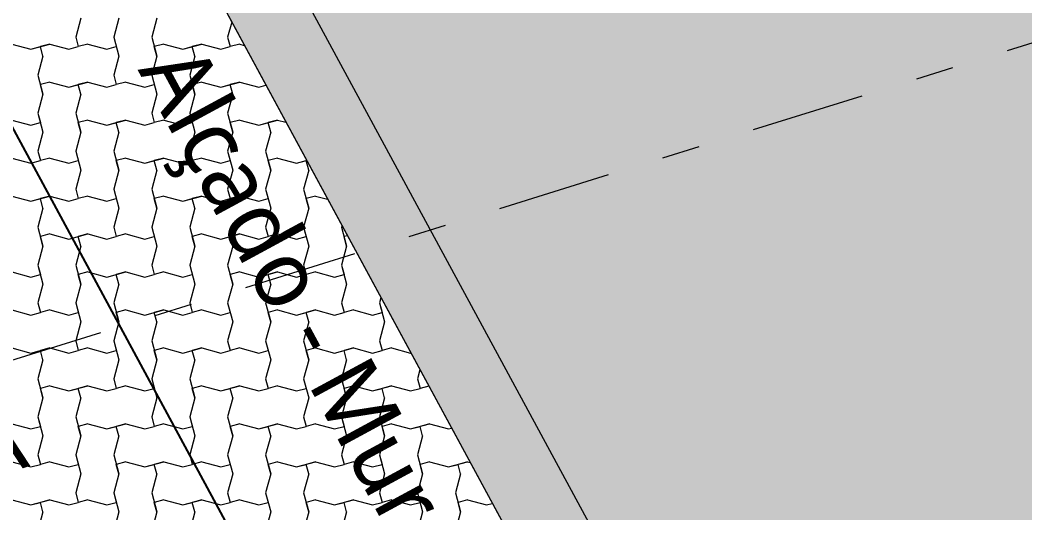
# Model space of a CAD drawing. Header units: metres. Extents: x -111189 to -108577, y -72951 to -72647.
# Drawn here: x -109759.603 to -109756.957, y -72924.074 to -72922.777 of the extents above; entities that cross this region are included whole.
import ezdxf

# ---------------------------------------------------------------- set-up
doc = ezdxf.new("R2010")
doc.units = ezdxf.units.M
doc.header["$MEASUREMENT"] = 0
doc.set_wipeout_variables(frame=1)
doc.linetypes.add('OTK - Traço Ponto CORTES_ALÇ', pattern=[0.6, 0.3, -0.15, 0, -0.15])
doc.linetypes.add('Wipeout_Contour', pattern=[1, 0, -1])
for name, color, linetype in [('00 - Muros - Pormenores', 7, 'Continuous'), ('02 - PASSEIOS', 7, 'Continuous'), ('07 - MUROS', 7, 'Continuous'), ('14 - CORTES.Marcadores', 7, 'Continuous'), ('Planta Piso -1_1_01 - TERRENO PROPOSTO', 7, 'Continuous')]:
    doc.layers.add(name, color=color, linetype=linetype)
doc.styles.add('ESTILO_GERADO_2', font='malgunsl.ttf')
doc.styles.add('ESTILO_GERADO_3', font='AGENCYR.TTF')
doc.styles.add('ESTILO_GERADO_4', font='malgunsl.ttf', dxfattribs={"width": 0.8})
doc.dimstyles.new('ESTILO_GERADO__2', dxfattribs={"dimtxt": 0.15, "dimasz": 0.057, "dimexe": 0.18, "dimexo": 0.05, "dimgap": 0, "dimtad": 1, "dimzin": 0, "dimdsep": 46, "dimtxsty": 'ESTILO_GERADO_3', "dimblk": 'ARROWHEAD_2', "dimblk1": 'ARROWHEAD_2', "dimblk2": 'ARROWHEAD_2', "dimcen": 0.09, "dimclrd": 7, "dimclre": 7, "dimclrt": 7, "dimadec": 0, "dimazin": 0, "dimtfac": 1, "dimtdec": 4, "dimtmove": 0, "dimatfit": 3, "dimfxl": 1, "dimtolj": 1, "dimtzin": 0, "dimarcsym": 0})

# ---------------------------------------------------------------- blocks, each defined once
blk = doc.blocks.new('*X25', base_point=(-110957.0649, -73026.2797))
at = {"layer": '02 - PASSEIOS', "color": 253, "linetype": 'Continuous', "lineweight": 9}
for p, q in [((-111177.0515, -72922.198), (-111177.0649, -72922.248)), ((-111176.9515, -72922.198), (-111176.9649, -72922.248)), ((-111176.9515, -72922.198), (-111176.9649, -72922.248)), ((-111176.8515, -72922.198), (-111176.8649, -72922.248)), ((-111176.6542, -72922.2083), (-111176.6649, -72922.248)), ((-111177.0649, -72922.248), (-111177.0582, -72922.273)), ((-111176.9649, -72922.248), (-111176.9582, -72922.273)), ((-111176.9649, -72922.248), (-111176.9515, -72922.298)), ((-111176.8649, -72922.248), (-111176.8515, -72922.298)), ((-111176.6649, -72922.248), (-111176.6582, -72922.273)), ((-111177.2332, -72922.2663), (-111177.1832, -72922.2797)), ((-111177.2332, -72922.2663), (-111177.1832, -72922.2797)), ((-111177.1832, -72922.2797), (-111177.1332, -72922.2663)), ((-111177.1832, -72922.2797), (-111177.1582, -72922.273)), ((-111177.1332, -72922.2663), (-111177.1582, -72922.273)), ((-111177.1515, -72922.298), (-111177.1582, -72922.273)), ((-111177.1332, -72922.2663), (-111177.0832, -72922.2797)), ((-111177.1332, -72922.2663), (-111177.0832, -72922.2797)), ((-111177.0832, -72922.2797), (-111177.0582, -72922.273)), ((-111177.0832, -72922.2797), (-111177.0582, -72922.273)), ((-111177.0332, -72922.2663), (-111177.0582, -72922.273)), ((-111177.0332, -72922.2663), (-111176.9832, -72922.2797)), ((-111176.9832, -72922.2797), (-111176.9582, -72922.273)), ((-111176.8332, -72922.2663), (-111176.8582, -72922.273)), ((-111176.8332, -72922.2663), (-111176.8582, -72922.273)), ((-111176.8515, -72922.298), (-111176.8582, -72922.273)), ((-111176.8332, -72922.2663), (-111176.7832, -72922.2797)), ((-111176.8332, -72922.2663), (-111176.7832, -72922.2797)), ((-111176.7832, -72922.2797), (-111176.7332, -72922.2663)), ((-111176.7832, -72922.2797), (-111176.7582, -72922.273)), ((-111176.7332, -72922.2663), (-111176.7582, -72922.273)), ((-111176.7515, -72922.298), (-111176.7582, -72922.273)), ((-111176.7332, -72922.2663), (-111176.6832, -72922.2797)), ((-111176.7332, -72922.2663), (-111176.6832, -72922.2797)), ((-111176.6832, -72922.2797), (-111176.6582, -72922.273)), ((-111176.6832, -72922.2797), (-111176.6582, -72922.273)), ((-111176.6332, -72922.2663), (-111176.6582, -72922.273)), ((-111176.6332, -72922.2663), (-111176.6211, -72922.2696)), ((-111177.1515, -72922.298), (-111177.1649, -72922.348)), ((-111176.9515, -72922.298), (-111176.9649, -72922.348)), ((-111176.8515, -72922.298), (-111176.8649, -72922.348)), ((-111176.8515, -72922.298), (-111176.8649, -72922.348)), ((-111176.7515, -72922.298), (-111176.7649, -72922.348)), ((-111177.1649, -72922.348), (-111177.1515, -72922.398)), ((-111177.1332, -72922.3663), (-111177.1582, -72922.373)), ((-111177.1332, -72922.3663), (-111177.1582, -72922.373)), ((-111177.1332, -72922.3663), (-111177.0832, -72922.3797)), ((-111177.1332, -72922.3663), (-111177.0832, -72922.3797)), ((-111177.0832, -72922.3797), (-111177.0332, -72922.3663)), ((-111177.0332, -72922.3663), (-111177.0582, -72922.373)), ((-111177.0332, -72922.3663), (-111176.9832, -72922.3797)), ((-111177.0332, -72922.3663), (-111176.9832, -72922.3797)), ((-111176.9649, -72922.348), (-111176.9582, -72922.373)), ((-111176.9332, -72922.3663), (-111176.9582, -72922.373)), ((-111176.9332, -72922.3663), (-111176.8832, -72922.3797)), ((-111176.8649, -72922.348), (-111176.8582, -72922.373)), ((-111176.8649, -72922.348), (-111176.8515, -72922.398)), ((-111176.7649, -72922.348), (-111176.7515, -72922.398)), ((-111176.7332, -72922.3663), (-111176.7582, -72922.373)), ((-111176.7332, -72922.3663), (-111176.7582, -72922.373)), ((-111176.7332, -72922.3663), (-111176.6832, -72922.3797)), ((-111176.7332, -72922.3663), (-111176.6832, -72922.3797)), ((-111176.6832, -72922.3797), (-111176.6332, -72922.3663)), ((-111176.6332, -72922.3663), (-111176.6582, -72922.373)), ((-111176.6332, -72922.3663), (-111176.5832, -72922.3797)), ((-111176.6332, -72922.3663), (-111176.5832, -72922.3797)), ((-111177.1515, -72922.398), (-111177.1649, -72922.448)), ((-111177.1515, -72922.398), (-111177.1649, -72922.448)), ((-111177.1515, -72922.398), (-111177.1582, -72922.373)), ((-111177.0832, -72922.3797), (-111177.0582, -72922.373)), ((-111177.0515, -72922.398), (-111177.0649, -72922.448)), ((-111177.0515, -72922.398), (-111177.0582, -72922.373)), ((-111176.9832, -72922.3797), (-111176.9582, -72922.373)), ((-111176.9832, -72922.3797), (-111176.9582, -72922.373)), ((-111176.8832, -72922.3797), (-111176.8582, -72922.373)), ((-111176.8515, -72922.398), (-111176.8649, -72922.448)), ((-111176.7515, -72922.398), (-111176.7649, -72922.448)), ((-111176.7515, -72922.398), (-111176.7649, -72922.448)), ((-111176.7515, -72922.398), (-111176.7582, -72922.373)), ((-111176.6832, -72922.3797), (-111176.6582, -72922.373)), ((-111176.6515, -72922.398), (-111176.6649, -72922.448)), ((-111176.6515, -72922.398), (-111176.6582, -72922.373)), ((-111176.5832, -72922.3797), (-111176.5642, -72922.3746)), ((-111176.5832, -72922.3797), (-111176.5642, -72922.3746)), ((-111177.1649, -72922.448), (-111177.1582, -72922.473)), ((-111177.1649, -72922.448), (-111177.1515, -72922.498)), ((-111177.0649, -72922.448), (-111177.0515, -72922.498)), ((-111176.8649, -72922.448), (-111176.8582, -72922.473)), ((-111176.7649, -72922.448), (-111176.7582, -72922.473)), ((-111176.7649, -72922.448), (-111176.7515, -72922.498)), ((-111176.6649, -72922.448), (-111176.6515, -72922.498)), ((-111177.2332, -72922.4663), (-111177.1832, -72922.4797)), ((-111177.1832, -72922.4797), (-111177.1582, -72922.473)), ((-111177.0332, -72922.4663), (-111177.0582, -72922.473)), ((-111177.0332, -72922.4663), (-111177.0582, -72922.473)), ((-111177.0515, -72922.498), (-111177.0582, -72922.473)), ((-111177.0332, -72922.4663), (-111176.9832, -72922.4797)), ((-111177.0332, -72922.4663), (-111176.9832, -72922.4797)), ((-111176.9832, -72922.4797), (-111176.9332, -72922.4663)), ((-111176.9832, -72922.4797), (-111176.9582, -72922.473)), ((-111176.9332, -72922.4663), (-111176.9582, -72922.473)), ((-111176.9515, -72922.498), (-111176.9582, -72922.473)), ((-111176.9332, -72922.4663), (-111176.8832, -72922.4797)), ((-111176.9332, -72922.4663), (-111176.8832, -72922.4797)), ((-111176.8832, -72922.4797), (-111176.8582, -72922.473)), ((-111176.8832, -72922.4797), (-111176.8582, -72922.473)), ((-111176.8332, -72922.4663), (-111176.8582, -72922.473)), ((-111176.8332, -72922.4663), (-111176.7832, -72922.4797)), ((-111176.7832, -72922.4797), (-111176.7582, -72922.473)), ((-111176.6332, -72922.4663), (-111176.6582, -72922.473)), ((-111176.6332, -72922.4663), (-111176.6582, -72922.473)), ((-111176.6515, -72922.498), (-111176.6582, -72922.473)), ((-111176.6332, -72922.4663), (-111176.5832, -72922.4797)), ((-111176.6332, -72922.4663), (-111176.5832, -72922.4797)), ((-111176.5832, -72922.4797), (-111176.5332, -72922.4663)), ((-111176.5832, -72922.4797), (-111176.5582, -72922.473)), ((-111176.5332, -72922.4663), (-111176.5582, -72922.473)), ((-111176.5515, -72922.498), (-111176.5582, -72922.473)), ((-111176.5332, -72922.4663), (-111176.5114, -72922.4722)), ((-111176.5332, -72922.4663), (-111176.5114, -72922.4722)), ((-111177.1515, -72922.498), (-111177.1649, -72922.548)), ((-111177.0515, -72922.498), (-111177.0649, -72922.548)), ((-111177.0515, -72922.498), (-111177.0649, -72922.548)), ((-111176.9515, -72922.498), (-111176.9649, -72922.548)), ((-111176.7515, -72922.498), (-111176.7649, -72922.548)), ((-111176.6515, -72922.498), (-111176.6649, -72922.548)), ((-111176.6515, -72922.498), (-111176.6649, -72922.548)), ((-111176.5515, -72922.498), (-111176.5649, -72922.548)), ((-111177.1649, -72922.548), (-111177.1582, -72922.573)), ((-111177.0649, -72922.548), (-111177.0582, -72922.573)), ((-111177.0649, -72922.548), (-111177.0515, -72922.598)), ((-111176.9649, -72922.548), (-111176.9515, -72922.598)), ((-111176.7649, -72922.548), (-111176.7582, -72922.573)), ((-111176.6649, -72922.548), (-111176.6582, -72922.573)), ((-111176.6649, -72922.548), (-111176.6515, -72922.598)), ((-111176.5649, -72922.548), (-111176.5515, -72922.598)), ((-111177.2332, -72922.5663), (-111177.1832, -72922.5797)), ((-111177.2332, -72922.5663), (-111177.1832, -72922.5797)), ((-111177.1832, -72922.5797), (-111177.1582, -72922.573)), ((-111177.1832, -72922.5797), (-111177.1582, -72922.573)), ((-111177.1332, -72922.5663), (-111177.1582, -72922.573)), ((-111177.1332, -72922.5663), (-111177.0832, -72922.5797)), ((-111177.0832, -72922.5797), (-111177.0582, -72922.573)), ((-111176.9332, -72922.5663), (-111176.9582, -72922.573)), ((-111176.9332, -72922.5663), (-111176.9582, -72922.573)), ((-111176.9515, -72922.598), (-111176.9582, -72922.573)), ((-111176.9332, -72922.5663), (-111176.8832, -72922.5797)), ((-111176.9332, -72922.5663), (-111176.8832, -72922.5797)), ((-111176.8832, -72922.5797), (-111176.8332, -72922.5663)), ((-111176.8832, -72922.5797), (-111176.8582, -72922.573)), ((-111176.8332, -72922.5663), (-111176.8582, -72922.573)), ((-111176.8515, -72922.598), (-111176.8582, -72922.573)), ((-111176.8332, -72922.5663), (-111176.7832, -72922.5797)), ((-111176.8332, -72922.5663), (-111176.7832, -72922.5797)), ((-111176.7832, -72922.5797), (-111176.7582, -72922.573)), ((-111176.7832, -72922.5797), (-111176.7582, -72922.573)), ((-111176.7332, -72922.5663), (-111176.7582, -72922.573)), ((-111176.7332, -72922.5663), (-111176.6832, -72922.5797)), ((-111176.6832, -72922.5797), (-111176.6582, -72922.573)), ((-111176.5332, -72922.5663), (-111176.5582, -72922.573)), ((-111176.5332, -72922.5663), (-111176.5582, -72922.573)), ((-111176.5515, -72922.598), (-111176.5582, -72922.573)), ((-111176.5332, -72922.5663), (-111176.4832, -72922.5797)), ((-111176.5332, -72922.5663), (-111176.4832, -72922.5797)), ((-111176.4832, -72922.5797), (-111176.4569, -72922.5727)), ((-111176.4832, -72922.5797), (-111176.4582, -72922.573)), ((-111176.4569, -72922.5727), (-111176.4582, -72922.573)), ((-111176.4515, -72922.598), (-111176.4582, -72922.573)), ((-111177.0515, -72922.598), (-111177.0649, -72922.648)), ((-111176.9515, -72922.598), (-111176.9649, -72922.648)), ((-111176.9515, -72922.598), (-111176.9649, -72922.648)), ((-111176.8515, -72922.598), (-111176.8649, -72922.648)), ((-111176.6515, -72922.598), (-111176.6649, -72922.648)), ((-111176.5515, -72922.598), (-111176.5649, -72922.648)), ((-111176.5515, -72922.598), (-111176.5649, -72922.648)), ((-111176.4515, -72922.598), (-111176.4649, -72922.648)), ((-111177.0649, -72922.648), (-111177.0582, -72922.673)), ((-111176.9649, -72922.648), (-111176.9582, -72922.673)), ((-111176.9649, -72922.648), (-111176.9515, -72922.698)), ((-111176.8649, -72922.648), (-111176.8515, -72922.698)), ((-111176.6649, -72922.648), (-111176.6582, -72922.673)), ((-111176.5649, -72922.648), (-111176.5582, -72922.673)), ((-111176.5649, -72922.648), (-111176.5515, -72922.698)), ((-111176.4649, -72922.648), (-111176.4515, -72922.698)), ((-111177.2332, -72922.6663), (-111177.1832, -72922.6797)), ((-111177.2332, -72922.6663), (-111177.1832, -72922.6797)), ((-111177.1832, -72922.6797), (-111177.1332, -72922.6663)), ((-111177.1832, -72922.6797), (-111177.1582, -72922.673)), ((-111177.1332, -72922.6663), (-111177.1582, -72922.673)), ((-111177.1515, -72922.698), (-111177.1582, -72922.673)), ((-111177.1332, -72922.6663), (-111177.0832, -72922.6797)), ((-111177.1332, -72922.6663), (-111177.0832, -72922.6797)), ((-111177.0832, -72922.6797), (-111177.0582, -72922.673)), ((-111177.0832, -72922.6797), (-111177.0582, -72922.673)), ((-111177.0332, -72922.6663), (-111177.0582, -72922.673)), ((-111177.0332, -72922.6663), (-111176.9832, -72922.6797)), ((-111176.9832, -72922.6797), (-111176.9582, -72922.673)), ((-111176.8332, -72922.6663), (-111176.8582, -72922.673)), ((-111176.8332, -72922.6663), (-111176.8582, -72922.673)), ((-111176.8515, -72922.698), (-111176.8582, -72922.673)), ((-111176.8332, -72922.6663), (-111176.7832, -72922.6797)), ((-111176.8332, -72922.6663), (-111176.7832, -72922.6797)), ((-111176.7832, -72922.6797), (-111176.7332, -72922.6663)), ((-111176.7832, -72922.6797), (-111176.7582, -72922.673)), ((-111176.7332, -72922.6663), (-111176.7582, -72922.673)), ((-111176.7515, -72922.698), (-111176.7582, -72922.673)), ((-111176.7332, -72922.6663), (-111176.6832, -72922.6797)), ((-111176.7332, -72922.6663), (-111176.6832, -72922.6797)), ((-111176.6832, -72922.6797), (-111176.6582, -72922.673)), ((-111176.6832, -72922.6797), (-111176.6582, -72922.673)), ((-111176.6332, -72922.6663), (-111176.6582, -72922.673)), ((-111176.6332, -72922.6663), (-111176.5832, -72922.6797)), ((-111176.5832, -72922.6797), (-111176.5582, -72922.673)), ((-111176.4332, -72922.6663), (-111176.4582, -72922.673)), ((-111176.4332, -72922.6663), (-111176.4582, -72922.673)), ((-111176.4515, -72922.698), (-111176.4582, -72922.673)), ((-111176.4332, -72922.6663), (-111176.4016, -72922.6748)), ((-111176.4332, -72922.6663), (-111176.4016, -72922.6748)), ((-111177.1515, -72922.698), (-111177.1649, -72922.748)), ((-111176.9515, -72922.698), (-111176.9649, -72922.748)), ((-111176.8515, -72922.698), (-111176.8649, -72922.748)), ((-111176.8515, -72922.698), (-111176.8649, -72922.748)), ((-111176.7515, -72922.698), (-111176.7649, -72922.748)), ((-111176.5515, -72922.698), (-111176.5649, -72922.748)), ((-111176.4515, -72922.698), (-111176.4649, -72922.748)), ((-111176.4515, -72922.698), (-111176.4649, -72922.748)), ((-111177.1649, -72922.748), (-111177.1515, -72922.798)), ((-111177.1332, -72922.7663), (-111177.1582, -72922.773)), ((-111177.1332, -72922.7663), (-111177.1582, -72922.773)), ((-111177.1332, -72922.7663), (-111177.0832, -72922.7797)), ((-111177.1332, -72922.7663), (-111177.0832, -72922.7797)), ((-111177.0832, -72922.7797), (-111177.0332, -72922.7663)), ((-111177.0332, -72922.7663), (-111177.0582, -72922.773)), ((-111177.0332, -72922.7663), (-111176.9832, -72922.7797)), ((-111177.0332, -72922.7663), (-111176.9832, -72922.7797)), ((-111176.9649, -72922.748), (-111176.9582, -72922.773)), ((-111176.9332, -72922.7663), (-111176.9582, -72922.773)), ((-111176.9332, -72922.7663), (-111176.8832, -72922.7797)), ((-111176.8649, -72922.748), (-111176.8582, -72922.773)), ((-111176.8649, -72922.748), (-111176.8515, -72922.798)), ((-111176.7649, -72922.748), (-111176.7515, -72922.798)), ((-111176.7332, -72922.7663), (-111176.7582, -72922.773)), ((-111176.7332, -72922.7663), (-111176.7582, -72922.773)), ((-111176.7332, -72922.7663), (-111176.6832, -72922.7797)), ((-111176.7332, -72922.7663), (-111176.6832, -72922.7797)), ((-111176.6832, -72922.7797), (-111176.6332, -72922.7663)), ((-111176.6332, -72922.7663), (-111176.6582, -72922.773)), ((-111176.6332, -72922.7663), (-111176.5832, -72922.7797)), ((-111176.6332, -72922.7663), (-111176.5832, -72922.7797)), ((-111176.5649, -72922.748), (-111176.5582, -72922.773)), ((-111176.5332, -72922.7663), (-111176.5582, -72922.773)), ((-111176.5332, -72922.7663), (-111176.4832, -72922.7797)), ((-111176.4649, -72922.748), (-111176.4582, -72922.773)), ((-111176.4649, -72922.748), (-111176.4515, -72922.798)), ((-111176.3639, -72922.7445), (-111176.3649, -72922.748)), ((-111176.3649, -72922.748), (-111176.3515, -72922.798)), ((-111177.1515, -72922.798), (-111177.1582, -72922.773)), ((-111177.0832, -72922.7797), (-111177.0582, -72922.773)), ((-111177.0515, -72922.798), (-111177.0582, -72922.773)), ((-111176.9832, -72922.7797), (-111176.9582, -72922.773)), ((-111176.9832, -72922.7797), (-111176.9582, -72922.773)), ((-111176.8832, -72922.7797), (-111176.8582, -72922.773)), ((-111176.7515, -72922.798), (-111176.7582, -72922.773)), ((-111176.6832, -72922.7797), (-111176.6582, -72922.773)), ((-111176.6515, -72922.798), (-111176.6582, -72922.773)), ((-111176.5832, -72922.7797), (-111176.5582, -72922.773)), ((-111176.5832, -72922.7797), (-111176.5582, -72922.773)), ((-111176.4832, -72922.7797), (-111176.4582, -72922.773)), ((-111176.3497, -72922.7708), (-111176.3582, -72922.773)), ((-111176.3497, -72922.7708), (-111176.3582, -72922.773)), ((-111176.3515, -72922.798), (-111176.3582, -72922.773)), ((-111177.1515, -72922.798), (-111177.1649, -72922.848)), ((-111177.1515, -72922.798), (-111177.1649, -72922.848)), ((-111177.0515, -72922.798), (-111177.0649, -72922.848)), ((-111176.8515, -72922.798), (-111176.8649, -72922.848)), ((-111176.7515, -72922.798), (-111176.7649, -72922.848)), ((-111176.7515, -72922.798), (-111176.7649, -72922.848)), ((-111176.6515, -72922.798), (-111176.6649, -72922.848)), ((-111176.4515, -72922.798), (-111176.4649, -72922.848)), ((-111176.3515, -72922.798), (-111176.3649, -72922.848)), ((-111176.3515, -72922.798), (-111176.3649, -72922.848)), ((-111177.2332, -72922.8663), (-111177.1832, -72922.8797)), ((-111177.1832, -72922.8797), (-111177.1582, -72922.873)), ((-111177.1649, -72922.848), (-111177.1582, -72922.873)), ((-111177.1649, -72922.848), (-111177.1515, -72922.898)), ((-111177.0649, -72922.848), (-111177.0515, -72922.898)), ((-111177.0332, -72922.8663), (-111177.0582, -72922.873)), ((-111177.0332, -72922.8663), (-111177.0582, -72922.873)), ((-111177.0515, -72922.898), (-111177.0582, -72922.873)), ((-111177.0332, -72922.8663), (-111176.9832, -72922.8797)), ((-111177.0332, -72922.8663), (-111176.9832, -72922.8797)), ((-111176.9832, -72922.8797), (-111176.9332, -72922.8663)), ((-111176.9832, -72922.8797), (-111176.9582, -72922.873)), ((-111176.9332, -72922.8663), (-111176.9582, -72922.873)), ((-111176.9515, -72922.898), (-111176.9582, -72922.873)), ((-111176.9332, -72922.8663), (-111176.8832, -72922.8797)), ((-111176.9332, -72922.8663), (-111176.8832, -72922.8797)), ((-111176.8832, -72922.8797), (-111176.8582, -72922.873)), ((-111176.8832, -72922.8797), (-111176.8582, -72922.873)), ((-111176.8649, -72922.848), (-111176.8582, -72922.873)), ((-111176.8332, -72922.8663), (-111176.8582, -72922.873)), ((-111176.8332, -72922.8663), (-111176.7832, -72922.8797)), ((-111176.7832, -72922.8797), (-111176.7582, -72922.873)), ((-111176.7649, -72922.848), (-111176.7582, -72922.873)), ((-111176.7649, -72922.848), (-111176.7515, -72922.898)), ((-111176.6649, -72922.848), (-111176.6515, -72922.898)), ((-111176.6332, -72922.8663), (-111176.6582, -72922.873)), ((-111176.6332, -72922.8663), (-111176.6582, -72922.873)), ((-111176.6515, -72922.898), (-111176.6582, -72922.873)), ((-111176.6332, -72922.8663), (-111176.5832, -72922.8797)), ((-111176.6332, -72922.8663), (-111176.5832, -72922.8797)), ((-111176.5832, -72922.8797), (-111176.5332, -72922.8663)), ((-111176.5832, -72922.8797), (-111176.5582, -72922.873)), ((-111176.5332, -72922.8663), (-111176.5582, -72922.873)), ((-111176.5515, -72922.898), (-111176.5582, -72922.873)), ((-111176.5332, -72922.8663), (-111176.4832, -72922.8797)), ((-111176.5332, -72922.8663), (-111176.4832, -72922.8797)), ((-111176.4832, -72922.8797), (-111176.4582, -72922.873)), ((-111176.4832, -72922.8797), (-111176.4582, -72922.873)), ((-111176.4649, -72922.848), (-111176.4582, -72922.873)), ((-111176.4332, -72922.8663), (-111176.4582, -72922.873)), ((-111176.4332, -72922.8663), (-111176.3832, -72922.8797)), ((-111176.3832, -72922.8797), (-111176.3582, -72922.873)), ((-111176.3649, -72922.848), (-111176.3582, -72922.873)), ((-111176.3649, -72922.848), (-111176.3515, -72922.898)), ((-111177.1515, -72922.898), (-111177.1649, -72922.948)), ((-111177.0515, -72922.898), (-111177.0649, -72922.948)), ((-111177.0515, -72922.898), (-111177.0649, -72922.948)), ((-111176.9515, -72922.898), (-111176.9649, -72922.948)), ((-111176.7515, -72922.898), (-111176.7649, -72922.948)), ((-111176.6515, -72922.898), (-111176.6649, -72922.948)), ((-111176.6515, -72922.898), (-111176.6649, -72922.948)), ((-111176.5515, -72922.898), (-111176.5649, -72922.948)), ((-111176.3515, -72922.898), (-111176.3649, -72922.948)), ((-111177.1649, -72922.948), (-111177.1582, -72922.973)), ((-111177.0649, -72922.948), (-111177.0582, -72922.973)), ((-111177.0649, -72922.948), (-111177.0515, -72922.998)), ((-111176.9649, -72922.948), (-111176.9515, -72922.998)), ((-111176.7649, -72922.948), (-111176.7582, -72922.973)), ((-111176.6649, -72922.948), (-111176.6582, -72922.973)), ((-111176.6649, -72922.948), (-111176.6515, -72922.998)), ((-111176.5649, -72922.948), (-111176.5515, -72922.998)), ((-111176.3649, -72922.948), (-111176.3582, -72922.973)), ((-111176.2612, -72922.9342), (-111176.2649, -72922.948)), ((-111176.2612, -72922.9342), (-111176.2649, -72922.948)), ((-111176.2649, -72922.948), (-111176.2582, -72922.973)), ((-111176.2649, -72922.948), (-111176.2515, -72922.998)), ((-111177.2332, -72922.9663), (-111177.1832, -72922.9797)), ((-111177.2332, -72922.9663), (-111177.1832, -72922.9797)), ((-111177.1832, -72922.9797), (-111177.1582, -72922.973)), ((-111177.1832, -72922.9797), (-111177.1582, -72922.973)), ((-111177.1332, -72922.9663), (-111177.1582, -72922.973)), ((-111177.1332, -72922.9663), (-111177.0832, -72922.9797)), ((-111177.0832, -72922.9797), (-111177.0582, -72922.973)), ((-111176.9332, -72922.9663), (-111176.9582, -72922.973)), ((-111176.9332, -72922.9663), (-111176.9582, -72922.973)), ((-111176.9515, -72922.998), (-111176.9582, -72922.973)), ((-111176.9332, -72922.9663), (-111176.8832, -72922.9797)), ((-111176.9332, -72922.9663), (-111176.8832, -72922.9797)), ((-111176.8832, -72922.9797), (-111176.8332, -72922.9663)), ((-111176.8832, -72922.9797), (-111176.8582, -72922.973)), ((-111176.8332, -72922.9663), (-111176.8582, -72922.973)), ((-111176.8515, -72922.998), (-111176.8582, -72922.973)), ((-111176.8332, -72922.9663), (-111176.7832, -72922.9797)), ((-111176.8332, -72922.9663), (-111176.7832, -72922.9797)), ((-111176.7832, -72922.9797), (-111176.7582, -72922.973)), ((-111176.7832, -72922.9797), (-111176.7582, -72922.973)), ((-111176.7332, -72922.9663), (-111176.7582, -72922.973)), ((-111176.7332, -72922.9663), (-111176.6832, -72922.9797)), ((-111176.6832, -72922.9797), (-111176.6582, -72922.973)), ((-111176.5332, -72922.9663), (-111176.5582, -72922.973)), ((-111176.5332, -72922.9663), (-111176.5582, -72922.973)), ((-111176.5515, -72922.998), (-111176.5582, -72922.973)), ((-111176.5332, -72922.9663), (-111176.4832, -72922.9797)), ((-111176.5332, -72922.9663), (-111176.4832, -72922.9797)), ((-111176.4832, -72922.9797), (-111176.4332, -72922.9663)), ((-111176.4832, -72922.9797), (-111176.4582, -72922.973)), ((-111176.4332, -72922.9663), (-111176.4582, -72922.973)), ((-111176.4515, -72922.998), (-111176.4582, -72922.973)), ((-111176.4332, -72922.9663), (-111176.3832, -72922.9797)), ((-111176.4332, -72922.9663), (-111176.3832, -72922.9797)), ((-111176.3832, -72922.9797), (-111176.3582, -72922.973)), ((-111176.3832, -72922.9797), (-111176.3582, -72922.973)), ((-111176.3332, -72922.9663), (-111176.3582, -72922.973)), ((-111176.3332, -72922.9663), (-111176.2832, -72922.9797)), ((-111176.2832, -72922.9797), (-111176.2582, -72922.973)), ((-111177.0515, -72922.998), (-111177.0649, -72923.048)), ((-111176.9515, -72922.998), (-111176.9649, -72923.048)), ((-111176.9515, -72922.998), (-111176.9649, -72923.048)), ((-111176.8515, -72922.998), (-111176.8649, -72923.048)), ((-111176.6515, -72922.998), (-111176.6649, -72923.048)), ((-111176.5515, -72922.998), (-111176.5649, -72923.048)), ((-111176.5515, -72922.998), (-111176.5649, -72923.048)), ((-111176.4515, -72922.998), (-111176.4649, -72923.048)), ((-111176.2515, -72922.998), (-111176.2649, -72923.048)), ((-111177.0649, -72923.048), (-111177.0582, -72923.073)), ((-111176.9649, -72923.048), (-111176.9582, -72923.073)), ((-111176.9649, -72923.048), (-111176.9515, -72923.098)), ((-111176.8649, -72923.048), (-111176.8515, -72923.098)), ((-111176.6649, -72923.048), (-111176.6582, -72923.073)), ((-111176.5649, -72923.048), (-111176.5582, -72923.073)), ((-111176.5649, -72923.048), (-111176.5515, -72923.098)), ((-111176.4649, -72923.048), (-111176.4515, -72923.098)), ((-111176.2649, -72923.048), (-111176.2582, -72923.073)), ((-111177.2332, -72923.0663), (-111177.1832, -72923.0797)), ((-111177.2332, -72923.0663), (-111177.1832, -72923.0797)), ((-111177.1832, -72923.0797), (-111177.1332, -72923.0663)), ((-111177.1832, -72923.0797), (-111177.1582, -72923.073)), ((-111177.1332, -72923.0663), (-111177.1582, -72923.073)), ((-111177.1515, -72923.098), (-111177.1582, -72923.073)), ((-111177.1332, -72923.0663), (-111177.0832, -72923.0797)), ((-111177.1332, -72923.0663), (-111177.0832, -72923.0797)), ((-111177.0832, -72923.0797), (-111177.0582, -72923.073)), ((-111177.0832, -72923.0797), (-111177.0582, -72923.073)), ((-111177.0332, -72923.0663), (-111177.0582, -72923.073)), ((-111177.0332, -72923.0663), (-111176.9832, -72923.0797)), ((-111176.9832, -72923.0797), (-111176.9582, -72923.073)), ((-111176.8332, -72923.0663), (-111176.8582, -72923.073)), ((-111176.8332, -72923.0663), (-111176.8582, -72923.073)), ((-111176.8515, -72923.098), (-111176.8582, -72923.073)), ((-111176.8332, -72923.0663), (-111176.7832, -72923.0797)), ((-111176.8332, -72923.0663), (-111176.7832, -72923.0797)), ((-111176.7832, -72923.0797), (-111176.7332, -72923.0663)), ((-111176.7832, -72923.0797), (-111176.7582, -72923.073)), ((-111176.7332, -72923.0663), (-111176.7582, -72923.073)), ((-111176.7515, -72923.098), (-111176.7582, -72923.073)), ((-111176.7332, -72923.0663), (-111176.6832, -72923.0797)), ((-111176.7332, -72923.0663), (-111176.6832, -72923.0797)), ((-111176.6832, -72923.0797), (-111176.6582, -72923.073)), ((-111176.6832, -72923.0797), (-111176.6582, -72923.073)), ((-111176.6332, -72923.0663), (-111176.6582, -72923.073)), ((-111176.6332, -72923.0663), (-111176.5832, -72923.0797)), ((-111176.5832, -72923.0797), (-111176.5582, -72923.073)), ((-111176.4332, -72923.0663), (-111176.4582, -72923.073)), ((-111176.4332, -72923.0663), (-111176.4582, -72923.073)), ((-111176.4515, -72923.098), (-111176.4582, -72923.073)), ((-111176.4332, -72923.0663), (-111176.3832, -72923.0797)), ((-111176.4332, -72923.0663), (-111176.3832, -72923.0797)), ((-111176.3832, -72923.0797), (-111176.3332, -72923.0663)), ((-111176.3832, -72923.0797), (-111176.3582, -72923.073)), ((-111176.3332, -72923.0663), (-111176.3582, -72923.073)), ((-111176.3515, -72923.098), (-111176.3582, -72923.073)), ((-111176.3332, -72923.0663), (-111176.2832, -72923.0797)), ((-111176.3332, -72923.0663), (-111176.2832, -72923.0797)), ((-111176.2832, -72923.0797), (-111176.2582, -72923.073)), ((-111176.2832, -72923.0797), (-111176.2582, -72923.073)), ((-111176.2332, -72923.0663), (-111176.2582, -72923.073)), ((-111176.2332, -72923.0663), (-111176.1832, -72923.0797)), ((-111176.1832, -72923.0797), (-111176.1825, -72923.0795)), ((-111177.1515, -72923.098), (-111177.1649, -72923.148)), ((-111176.9515, -72923.098), (-111176.9649, -72923.148)), ((-111176.8515, -72923.098), (-111176.8649, -72923.148)), ((-111176.8515, -72923.098), (-111176.8649, -72923.148)), ((-111176.7515, -72923.098), (-111176.7649, -72923.148)), ((-111176.5515, -72923.098), (-111176.5649, -72923.148)), ((-111176.4515, -72923.098), (-111176.4649, -72923.148)), ((-111176.4515, -72923.098), (-111176.4649, -72923.148)), ((-111176.3515, -72923.098), (-111176.3649, -72923.148)), ((-111176.1584, -72923.1239), (-111176.1649, -72923.148)), ((-111177.1649, -72923.148), (-111177.1515, -72923.198)), ((-111176.9649, -72923.148), (-111176.9582, -72923.173)), ((-111176.8649, -72923.148), (-111176.8582, -72923.173)), ((-111176.8649, -72923.148), (-111176.8515, -72923.198)), ((-111176.7649, -72923.148), (-111176.7515, -72923.198)), ((-111176.5649, -72923.148), (-111176.5582, -72923.173)), ((-111176.4649, -72923.148), (-111176.4582, -72923.173)), ((-111176.4649, -72923.148), (-111176.4515, -72923.198)), ((-111176.3649, -72923.148), (-111176.3515, -72923.198)), ((-111176.1649, -72923.148), (-111176.1582, -72923.173)), ((-111177.1332, -72923.1663), (-111177.1582, -72923.173)), ((-111177.1332, -72923.1663), (-111177.1582, -72923.173)), ((-111177.1515, -72923.198), (-111177.1582, -72923.173)), ((-111177.1332, -72923.1663), (-111177.0832, -72923.1797)), ((-111177.1332, -72923.1663), (-111177.0832, -72923.1797)), ((-111177.0832, -72923.1797), (-111177.0332, -72923.1663)), ((-111177.0832, -72923.1797), (-111177.0582, -72923.173)), ((-111177.0332, -72923.1663), (-111177.0582, -72923.173)), ((-111177.0515, -72923.198), (-111177.0582, -72923.173)), ((-111177.0332, -72923.1663), (-111176.9832, -72923.1797)), ((-111177.0332, -72923.1663), (-111176.9832, -72923.1797)), ((-111176.9832, -72923.1797), (-111176.9582, -72923.173)), ((-111176.9832, -72923.1797), (-111176.9582, -72923.173)), ((-111176.9332, -72923.1663), (-111176.9582, -72923.173)), ((-111176.9332, -72923.1663), (-111176.8832, -72923.1797)), ((-111176.8832, -72923.1797), (-111176.8582, -72923.173)), ((-111176.7332, -72923.1663), (-111176.7582, -72923.173)), ((-111176.7332, -72923.1663), (-111176.7582, -72923.173)), ((-111176.7515, -72923.198), (-111176.7582, -72923.173)), ((-111176.7332, -72923.1663), (-111176.6832, -72923.1797)), ((-111176.7332, -72923.1663), (-111176.6832, -72923.1797)), ((-111176.6832, -72923.1797), (-111176.6332, -72923.1663)), ((-111176.6832, -72923.1797), (-111176.6582, -72923.173)), ((-111176.6332, -72923.1663), (-111176.6582, -72923.173)), ((-111176.6515, -72923.198), (-111176.6582, -72923.173)), ((-111176.6332, -72923.1663), (-111176.5832, -72923.1797)), ((-111176.6332, -72923.1663), (-111176.5832, -72923.1797)), ((-111176.5832, -72923.1797), (-111176.5582, -72923.173)), ((-111176.5832, -72923.1797), (-111176.5582, -72923.173)), ((-111176.5332, -72923.1663), (-111176.5582, -72923.173)), ((-111176.5332, -72923.1663), (-111176.4832, -72923.1797)), ((-111176.4832, -72923.1797), (-111176.4582, -72923.173)), ((-111176.3332, -72923.1663), (-111176.3582, -72923.173)), ((-111176.3332, -72923.1663), (-111176.3582, -72923.173)), ((-111176.3515, -72923.198), (-111176.3582, -72923.173)), ((-111176.3332, -72923.1663), (-111176.2832, -72923.1797)), ((-111176.3332, -72923.1663), (-111176.2832, -72923.1797)), ((-111176.2832, -72923.1797), (-111176.2332, -72923.1663)), ((-111176.2832, -72923.1797), (-111176.2582, -72923.173)), ((-111176.2332, -72923.1663), (-111176.2582, -72923.173)), ((-111176.2515, -72923.198), (-111176.2582, -72923.173)), ((-111176.2332, -72923.1663), (-111176.1832, -72923.1797)), ((-111176.2332, -72923.1663), (-111176.1832, -72923.1797)), ((-111176.1832, -72923.1797), (-111176.1582, -72923.173)), ((-111176.1832, -72923.1797), (-111176.1582, -72923.173)), ((-111176.1352, -72923.1669), (-111176.1582, -72923.173)), ((-111177.1515, -72923.198), (-111177.1649, -72923.248)), ((-111177.1515, -72923.198), (-111177.1649, -72923.248)), ((-111177.0515, -72923.198), (-111177.0649, -72923.248)), ((-111176.8515, -72923.198), (-111176.8649, -72923.248)), ((-111176.7515, -72923.198), (-111176.7649, -72923.248)), ((-111176.7515, -72923.198), (-111176.7649, -72923.248)), ((-111176.6515, -72923.198), (-111176.6649, -72923.248)), ((-111176.4515, -72923.198), (-111176.4649, -72923.248)), ((-111176.3515, -72923.198), (-111176.3649, -72923.248)), ((-111176.3515, -72923.198), (-111176.3649, -72923.248)), ((-111176.2515, -72923.198), (-111176.2649, -72923.248)), ((-111177.2332, -72923.2663), (-111177.1832, -72923.2797)), ((-111177.1649, -72923.248), (-111177.1582, -72923.273)), ((-111177.1649, -72923.248), (-111177.1515, -72923.298)), ((-111177.0649, -72923.248), (-111177.0515, -72923.298)), ((-111177.0332, -72923.2663), (-111177.0582, -72923.273)), ((-111177.0332, -72923.2663), (-111177.0582, -72923.273)), ((-111177.0332, -72923.2663), (-111176.9832, -72923.2797)), ((-111177.0332, -72923.2663), (-111176.9832, -72923.2797)), ((-111176.9832, -72923.2797), (-111176.9332, -72923.2663)), ((-111176.9332, -72923.2663), (-111176.9582, -72923.273)), ((-111176.9332, -72923.2663), (-111176.8832, -72923.2797)), ((-111176.9332, -72923.2663), (-111176.8832, -72923.2797)), ((-111176.8649, -72923.248), (-111176.8582, -72923.273)), ((-111176.8332, -72923.2663), (-111176.8582, -72923.273)), ((-111176.8332, -72923.2663), (-111176.7832, -72923.2797)), ((-111176.7649, -72923.248), (-111176.7582, -72923.273)), ((-111176.7649, -72923.248), (-111176.7515, -72923.298)), ((-111176.6649, -72923.248), (-111176.6515, -72923.298)), ((-111176.6332, -72923.2663), (-111176.6582, -72923.273)), ((-111176.6332, -72923.2663), (-111176.6582, -72923.273)), ((-111176.6332, -72923.2663), (-111176.5832, -72923.2797)), ((-111176.6332, -72923.2663), (-111176.5832, -72923.2797)), ((-111176.5832, -72923.2797), (-111176.5332, -72923.2663)), ((-111176.5332, -72923.2663), (-111176.5582, -72923.273)), ((-111176.5332, -72923.2663), (-111176.4832, -72923.2797)), ((-111176.5332, -72923.2663), (-111176.4832, -72923.2797)), ((-111176.4649, -72923.248), (-111176.4582, -72923.273)), ((-111176.4332, -72923.2663), (-111176.4582, -72923.273)), ((-111176.4332, -72923.2663), (-111176.3832, -72923.2797)), ((-111176.3649, -72923.248), (-111176.3582, -72923.273)), ((-111176.3649, -72923.248), (-111176.3515, -72923.298)), ((-111176.2649, -72923.248), (-111176.2515, -72923.298)), ((-111176.2332, -72923.2663), (-111176.2582, -72923.273)), ((-111176.2332, -72923.2663), (-111176.2582, -72923.273)), ((-111176.2332, -72923.2663), (-111176.1832, -72923.2797)), ((-111176.2332, -72923.2663), (-111176.1832, -72923.2797)), ((-111176.1832, -72923.2797), (-111176.1332, -72923.2663)), ((-111176.1332, -72923.2663), (-111176.1582, -72923.273)), ((-111176.1332, -72923.2663), (-111176.0832, -72923.2797)), ((-111176.1332, -72923.2663), (-111176.0832, -72923.2797)), ((-111177.1832, -72923.2797), (-111177.1582, -72923.273)), ((-111177.0515, -72923.298), (-111177.0582, -72923.273)), ((-111176.9832, -72923.2797), (-111176.9582, -72923.273)), ((-111176.9515, -72923.298), (-111176.9582, -72923.273)), ((-111176.8832, -72923.2797), (-111176.8582, -72923.273)), ((-111176.8832, -72923.2797), (-111176.8582, -72923.273)), ((-111176.7832, -72923.2797), (-111176.7582, -72923.273)), ((-111176.6515, -72923.298), (-111176.6582, -72923.273)), ((-111176.5832, -72923.2797), (-111176.5582, -72923.273)), ((-111176.5515, -72923.298), (-111176.5582, -72923.273)), ((-111176.4832, -72923.2797), (-111176.4582, -72923.273)), ((-111176.4832, -72923.2797), (-111176.4582, -72923.273)), ((-111176.3832, -72923.2797), (-111176.3582, -72923.273)), ((-111176.2515, -72923.298), (-111176.2582, -72923.273)), ((-111176.1832, -72923.2797), (-111176.1582, -72923.273)), ((-111176.1515, -72923.298), (-111176.1582, -72923.273)), ((-111176.0832, -72923.2797), (-111176.0752, -72923.2776)), ((-111176.0832, -72923.2797), (-111176.0752, -72923.2776)), ((-111177.1515, -72923.298), (-111177.1649, -72923.348)), ((-111177.0515, -72923.298), (-111177.0649, -72923.348)), ((-111177.0515, -72923.298), (-111177.0649, -72923.348)), ((-111176.9515, -72923.298), (-111176.9649, -72923.348)), ((-111176.7515, -72923.298), (-111176.7649, -72923.348)), ((-111176.6515, -72923.298), (-111176.6649, -72923.348)), ((-111176.6515, -72923.298), (-111176.6649, -72923.348)), ((-111176.5515, -72923.298), (-111176.5649, -72923.348)), ((-111176.3515, -72923.298), (-111176.3649, -72923.348)), ((-111176.2515, -72923.298), (-111176.2649, -72923.348)), ((-111176.2515, -72923.298), (-111176.2649, -72923.348)), ((-111176.1515, -72923.298), (-111176.1649, -72923.348)), ((-111177.1649, -72923.348), (-111177.1582, -72923.373)), ((-111177.0649, -72923.348), (-111177.0582, -72923.373)), ((-111177.0649, -72923.348), (-111177.0515, -72923.398)), ((-111176.9649, -72923.348), (-111176.9515, -72923.398)), ((-111176.7649, -72923.348), (-111176.7582, -72923.373)), ((-111176.6649, -72923.348), (-111176.6582, -72923.373)), ((-111176.6649, -72923.348), (-111176.6515, -72923.398)), ((-111176.5649, -72923.348), (-111176.5515, -72923.398)), ((-111176.3649, -72923.348), (-111176.3582, -72923.373)), ((-111176.2649, -72923.348), (-111176.2582, -72923.373)), ((-111176.2649, -72923.348), (-111176.2515, -72923.398)), ((-111176.1649, -72923.348), (-111176.1515, -72923.398)), ((-111177.2332, -72923.3663), (-111177.1832, -72923.3797)), ((-111177.2332, -72923.3663), (-111177.1832, -72923.3797)), ((-111177.1832, -72923.3797), (-111177.1582, -72923.373)), ((-111177.1832, -72923.3797), (-111177.1582, -72923.373)), ((-111177.1332, -72923.3663), (-111177.1582, -72923.373)), ((-111177.1332, -72923.3663), (-111177.0832, -72923.3797)), ((-111177.0832, -72923.3797), (-111177.0582, -72923.373)), ((-111176.9332, -72923.3663), (-111176.9582, -72923.373)), ((-111176.9332, -72923.3663), (-111176.9582, -72923.373)), ((-111176.9515, -72923.398), (-111176.9582, -72923.373)), ((-111176.9332, -72923.3663), (-111176.8832, -72923.3797)), ((-111176.9332, -72923.3663), (-111176.8832, -72923.3797)), ((-111176.8832, -72923.3797), (-111176.8332, -72923.3663)), ((-111176.8832, -72923.3797), (-111176.8582, -72923.373)), ((-111176.8332, -72923.3663), (-111176.8582, -72923.373)), ((-111176.8515, -72923.398), (-111176.8582, -72923.373)), ((-111176.8332, -72923.3663), (-111176.7832, -72923.3797)), ((-111176.8332, -72923.3663), (-111176.7832, -72923.3797)), ((-111176.7832, -72923.3797), (-111176.7582, -72923.373)), ((-111176.7832, -72923.3797), (-111176.7582, -72923.373)), ((-111176.7332, -72923.3663), (-111176.7582, -72923.373)), ((-111176.7332, -72923.3663), (-111176.6832, -72923.3797)), ((-111176.6832, -72923.3797), (-111176.6582, -72923.373)), ((-111176.5332, -72923.3663), (-111176.5582, -72923.373)), ((-111176.5332, -72923.3663), (-111176.5582, -72923.373)), ((-111176.5515, -72923.398), (-111176.5582, -72923.373)), ((-111176.5332, -72923.3663), (-111176.4832, -72923.3797)), ((-111176.5332, -72923.3663), (-111176.4832, -72923.3797)), ((-111176.4832, -72923.3797), (-111176.4332, -72923.3663)), ((-111176.4832, -72923.3797), (-111176.4582, -72923.373)), ((-111176.4332, -72923.3663), (-111176.4582, -72923.373)), ((-111176.4515, -72923.398), (-111176.4582, -72923.373)), ((-111176.4332, -72923.3663), (-111176.3832, -72923.3797)), ((-111176.4332, -72923.3663), (-111176.3832, -72923.3797)), ((-111176.3832, -72923.3797), (-111176.3582, -72923.373)), ((-111176.3832, -72923.3797), (-111176.3582, -72923.373)), ((-111176.3332, -72923.3663), (-111176.3582, -72923.373)), ((-111176.3332, -72923.3663), (-111176.2832, -72923.3797)), ((-111176.2832, -72923.3797), (-111176.2582, -72923.373)), ((-111176.1332, -72923.3663), (-111176.1582, -72923.373)), ((-111176.1332, -72923.3663), (-111176.1582, -72923.373)), ((-111176.1515, -72923.398), (-111176.1582, -72923.373)), ((-111176.1332, -72923.3663), (-111176.0832, -72923.3797)), ((-111176.1332, -72923.3663), (-111176.0832, -72923.3797)), ((-111176.0832, -72923.3797), (-111176.0332, -72923.3663)), ((-111176.0832, -72923.3797), (-111176.0582, -72923.373)), ((-111176.0332, -72923.3663), (-111176.0582, -72923.373)), ((-111176.0515, -72923.398), (-111176.0582, -72923.373)), ((-111176.0332, -72923.3663), (-111176.0261, -72923.3682)), ((-111176.0332, -72923.3663), (-111176.0261, -72923.3682)), ((-111177.0515, -72923.398), (-111177.0649, -72923.448)), ((-111176.9515, -72923.398), (-111176.9649, -72923.448)), ((-111176.9515, -72923.398), (-111176.9649, -72923.448)), ((-111176.8515, -72923.398), (-111176.8649, -72923.448)), ((-111176.6515, -72923.398), (-111176.6649, -72923.448)), ((-111176.5515, -72923.398), (-111176.5649, -72923.448)), ((-111176.5515, -72923.398), (-111176.5649, -72923.448)), ((-111176.4515, -72923.398), (-111176.4649, -72923.448)), ((-111176.2515, -72923.398), (-111176.2649, -72923.448)), ((-111176.1515, -72923.398), (-111176.1649, -72923.448)), ((-111176.1515, -72923.398), (-111176.1649, -72923.448)), ((-111176.0515, -72923.398), (-111176.0649, -72923.448)), ((-111177.0649, -72923.448), (-111177.0582, -72923.473)), ((-111176.9649, -72923.448), (-111176.9582, -72923.473)), ((-111176.9649, -72923.448), (-111176.9515, -72923.498)), ((-111176.8649, -72923.448), (-111176.8515, -72923.498)), ((-111176.6649, -72923.448), (-111176.6582, -72923.473)), ((-111176.5649, -72923.448), (-111176.5582, -72923.473)), ((-111176.5649, -72923.448), (-111176.5515, -72923.498)), ((-111176.4649, -72923.448), (-111176.4515, -72923.498)), ((-111176.2649, -72923.448), (-111176.2582, -72923.473)), ((-111176.1649, -72923.448), (-111176.1582, -72923.473)), ((-111176.1649, -72923.448), (-111176.1515, -72923.498)), ((-111176.0649, -72923.448), (-111176.0515, -72923.498)), ((-111177.2332, -72923.4663), (-111177.1832, -72923.4797)), ((-111177.2332, -72923.4663), (-111177.1832, -72923.4797)), ((-111177.1832, -72923.4797), (-111177.1332, -72923.4663)), ((-111177.1832, -72923.4797), (-111177.1582, -72923.473)), ((-111177.1332, -72923.4663), (-111177.1582, -72923.473)), ((-111177.1515, -72923.498), (-111177.1582, -72923.473)), ((-111177.1332, -72923.4663), (-111177.0832, -72923.4797)), ((-111177.1332, -72923.4663), (-111177.0832, -72923.4797)), ((-111177.0832, -72923.4797), (-111177.0582, -72923.473)), ((-111177.0832, -72923.4797), (-111177.0582, -72923.473)), ((-111177.0332, -72923.4663), (-111177.0582, -72923.473)), ((-111177.0332, -72923.4663), (-111176.9832, -72923.4797)), ((-111176.9832, -72923.4797), (-111176.9582, -72923.473)), ((-111176.8332, -72923.4663), (-111176.8582, -72923.473)), ((-111176.8332, -72923.4663), (-111176.8582, -72923.473)), ((-111176.8515, -72923.498), (-111176.8582, -72923.473)), ((-111176.8332, -72923.4663), (-111176.7832, -72923.4797)), ((-111176.8332, -72923.4663), (-111176.7832, -72923.4797)), ((-111176.7832, -72923.4797), (-111176.7332, -72923.4663)), ((-111176.7832, -72923.4797), (-111176.7582, -72923.473)), ((-111176.7332, -72923.4663), (-111176.7582, -72923.473)), ((-111176.7515, -72923.498), (-111176.7582, -72923.473)), ((-111176.7332, -72923.4663), (-111176.6832, -72923.4797)), ((-111176.7332, -72923.4663), (-111176.6832, -72923.4797)), ((-111176.6832, -72923.4797), (-111176.6582, -72923.473)), ((-111176.6832, -72923.4797), (-111176.6582, -72923.473)), ((-111176.6332, -72923.4663), (-111176.6582, -72923.473)), ((-111176.6332, -72923.4663), (-111176.5832, -72923.4797)), ((-111176.5832, -72923.4797), (-111176.5582, -72923.473)), ((-111176.4332, -72923.4663), (-111176.4582, -72923.473)), ((-111176.4332, -72923.4663), (-111176.4582, -72923.473)), ((-111176.4515, -72923.498), (-111176.4582, -72923.473)), ((-111176.4332, -72923.4663), (-111176.3832, -72923.4797)), ((-111176.4332, -72923.4663), (-111176.3832, -72923.4797)), ((-111176.3832, -72923.4797), (-111176.3332, -72923.4663)), ((-111176.3832, -72923.4797), (-111176.3582, -72923.473)), ((-111176.3332, -72923.4663), (-111176.3582, -72923.473)), ((-111176.3515, -72923.498), (-111176.3582, -72923.473)), ((-111176.3332, -72923.4663), (-111176.2832, -72923.4797)), ((-111176.3332, -72923.4663), (-111176.2832, -72923.4797)), ((-111176.2832, -72923.4797), (-111176.2582, -72923.473)), ((-111176.2832, -72923.4797), (-111176.2582, -72923.473)), ((-111176.2332, -72923.4663), (-111176.2582, -72923.473)), ((-111176.2332, -72923.4663), (-111176.1832, -72923.4797)), ((-111176.1832, -72923.4797), (-111176.1582, -72923.473)), ((-111176.0332, -72923.4663), (-111176.0582, -72923.473)), ((-111176.0332, -72923.4663), (-111176.0582, -72923.473)), ((-111176.0515, -72923.498), (-111176.0582, -72923.473)), ((-111176.0332, -72923.4663), (-111175.9832, -72923.4797)), ((-111176.0332, -72923.4663), (-111175.9832, -72923.4797)), ((-111175.9832, -72923.4797), (-111175.9679, -72923.4756)), ((-111175.9832, -72923.4797), (-111175.9679, -72923.4756)), ((-111177.1515, -72923.498), (-111177.1649, -72923.548)), ((-111176.9515, -72923.498), (-111176.9649, -72923.548)), ((-111176.8515, -72923.498), (-111176.8649, -72923.548)), ((-111176.8515, -72923.498), (-111176.8649, -72923.548)), ((-111176.7515, -72923.498), (-111176.7649, -72923.548)), ((-111176.5515, -72923.498), (-111176.5649, -72923.548)), ((-111176.4515, -72923.498), (-111176.4649, -72923.548)), ((-111176.4515, -72923.498), (-111176.4649, -72923.548)), ((-111176.3515, -72923.498), (-111176.3649, -72923.548)), ((-111176.1515, -72923.498), (-111176.1649, -72923.548)), ((-111176.0515, -72923.498), (-111176.0649, -72923.548)), ((-111176.0515, -72923.498), (-111176.0649, -72923.548))]:
    blk.add_line(p, q, dxfattribs=at)
blk = doc.blocks.new('Malha_8_1', base_point=(-111182.45, -72914.5203))
at = {"color": 254, "linetype": 'Wipeout_Contour', "lineweight": 0, "ltscale": 1861428.278801215}
blk.add_wipeout([(-111182.45, -72914.5203), (-111181.1398, -72916.9324), (-111179.283, -72920.3506), (-111178.6992, -72921.4255), (-111173.1932, -72931.5618), (-111171.3979, -72934.867), (-111163.9365, -72948.6033), (-111162.5896, -72948.18), (-111170.1617, -72934.1975), (-111171.9536, -72930.8885), (-111177.4458, -72920.7467), (-111178.0283, -72919.6711), (-111179.8807, -72916.2505), (-111181.0503, -72914.0907)], dxfattribs=at).dxf.layer = '02 - PASSEIOS'
at = {"layer": '02 - PASSEIOS', "color": 7, "linetype": 'Continuous', "lineweight": 13, "flags": 128}
blk.add_lwpolyline([(-111182.45, -72914.5203), (-111181.0503, -72914.0907), (-111179.8807, -72916.2505), (-111178.0283, -72919.6711), (-111177.4458, -72920.7467), (-111171.9536, -72930.8885), (-111170.1617, -72934.1975), (-111162.5896, -72948.18), (-111163.9365, -72948.6033), (-111171.3979, -72934.867), (-111173.1932, -72931.5618), (-111178.6992, -72921.4255), (-111179.283, -72920.3506), (-111181.1398, -72916.9324)], close=True, dxfattribs=at)
at = {"layer": '02 - PASSEIOS', "color": 7, "lineweight": 13}
blk.add_blockref('*X25', (-110957.0649, -73026.2797), dxfattribs=at)
blk = doc.blocks.new('Malha_9_1', base_point=(-111177.2612, -72920.6677))
at = {"layer": '07 - MUROS', "linetype": 'Continuous', "lineweight": 0}
blk.add_hatch(color=250, dxfattribs=at).paths.add_polyline_path([(-111177.2612, -72920.6677), (-111177.4369, -72920.7633), (-111170.2586, -72934.0184), (-111170.0645, -72933.957)])
at = {"layer": '07 - MUROS', "color": 7, "linetype": 'Continuous', "lineweight": 13, "flags": 128}
blk.add_lwpolyline([(-111177.2612, -72920.6677), (-111177.4369, -72920.7633), (-111170.2586, -72934.0184), (-111170.0645, -72933.957)], close=True, dxfattribs=at)
blk = doc.blocks.new('ARROWHEAD_2')
at = {"color": 0, "linetype": 'Continuous', "lineweight": 0}
for p, q in [((-0.378, -0.655), (0.378, 0.655)), ((0, 0), (-1, 0))]:
    blk.add_line(p, q, dxfattribs=at)
blk = doc.blocks.new('*D3301')
at = {"layer": '00 - Muros - Pormenores', "color": 7, "linetype": 'Continuous', "lineweight": -2, "transparency": 16777216}
for p, q in [((-109759.8722, -72921.3609), (-109760.5497, -72921.7278)), ((-109760.3643, -72921.6922), (-109756.8263, -72928.2254)), ((-109753.2404, -72934.847), (-109756.6852, -72928.4859)), ((-109752.694, -72934.616), (-109753.3715, -72934.9829))]:
    blk.add_line(p, q, dxfattribs=at)
at = {"layer": 'Defpoints', "color": 0, "linetype": 'Continuous', "transparency": 16777216}
for p in [(-109759.8283, -72921.3371), (-109752.65, -72934.5922), (-109753.2133, -72934.8972)]:
    blk.add_point(p, dxfattribs=at)
at = {"layer": '00 - Muros - Pormenores', "color": 7, "linetype": 'Continuous', "lineweight": -2, "transparency": 16777216, "xscale": 0.05700000000000001, "yscale": 0.05700000000000001, "zscale": 0.05700000000000001}
for p, rotation in [((-109760.3914, -72921.6421), 118.4372769105561), ((-109753.2133, -72934.8972), 298.4372769105561)]:
    blk.add_blockref('ARROWHEAD_2', p, dxfattribs=dict(at, rotation=rotation))
at = {"layer": '00 - Muros - Pormenores', "color": 7, "linetype": 'Continuous', "lineweight": 5, "transparency": 16777216, "insert": (-109756.7558, -72928.3556), "char_height": 0.15, "attachment_point": 5, "rotation": 298.4373, "style": 'ESTILO_GERADO_3'}
blk.add_mtext('\\A1;15.07', dxfattribs=at)
blk = doc.blocks.new('Alçado_5_1', base_point=(-111181.4997, -72914.2286))
at = {"layer": '00 - Muros - Pormenores', "color": 7, "lineweight": 5, "insert": (-111174.5273, -72926.8467), "char_height": 0.18, "attachment_point": 9, "rotation": 298.4376, "style": 'ESTILO_GERADO_2'}
blk.add_mtext('\\A1;{\\pqr;\\pt0;\\fMalgun Gothic Semilight|b0|i0|c0|p0;\\W1.000000;Alçado - Muro 1 - Confinante com a via pública}', dxfattribs=at)
blk = doc.blocks.new('Plano de Corte_2_1', base_point=(-111155.9912, -72916.4958))
at = {"layer": '14 - CORTES.Marcadores', "color": 7, "linetype": 'OTK - Traço Ponto CORTES_ALÇ', "lineweight": 5}
blk.add_line((-111156.2777, -72916.5848), (-111177.2627, -72923.1083), dxfattribs=at)
at = {"layer": '14 - CORTES.Marcadores', "color": 7, "lineweight": 5, "insert": (-111177.3241, -72923.4205), "char_height": 0.22, "attachment_point": 7, "rotation": 17.2685, "style": 'ESTILO_GERADO_4'}
blk.add_mtext('\\A1;{\\pql;\\pt0;\\fMalgun Gothic Semilight|b0|i0|c0|p0;\\W0.800000;A}', dxfattribs=at)

msp = doc.modelspace()

# ---------------------------------------------------------------- block references
at = {"layer": '02 - PASSEIOS', "color": 7, "lineweight": 13}
msp.add_blockref('Malha_8_1', (-109764.8414, -72915.0941), dxfattribs=at)

# ---------------------------------------------------------------- next in the draw order: hatches: boundary and pattern name
at = {"layer": 'Planta Piso -1_1_01 - TERRENO PROPOSTO', "linetype": 'Continuous', "lineweight": 0, "true_color": 0xd7ebd2, "transparency": 33554539}
msp.add_hatch(color=254, dxfattribs=at).paths.add_polyline_path([(-109747.1479, -72932.8429), (-109746.5721, -72932.6615), (-109746.1912, -72932.5414), (-109746.1226, -72932.5198), (-109745.9288, -72932.4587), (-109745.3379, -72932.2724), (-109742.8798, -72931.4977), (-109741.2416, -72930.9813), (-109742.309, -72927.5479), (-109742.3691, -72927.3545), (-109742.4347, -72927.1435), (-109742.4931, -72926.9555), (-109742.6095, -72926.581), (-109742.6648, -72926.4034), (-109742.7542, -72926.4312), (-109742.3984, -72927.5757), (-109742.7804, -72927.6944), (-109743.1362, -72926.5498), (-109743.2472, -72926.5843), (-109742.8914, -72927.7289), (-109743.2734, -72927.8477), (-109743.4515, -72927.2747), (-109743.5625, -72927.3092), (-109743.3844, -72927.8822), (-109743.7664, -72928.0009), (-109743.9445, -72927.428), (-109744.0548, -72927.4623), (-109744.0555, -72927.4625), (-109743.8774, -72928.0354), (-109744.2593, -72928.1542), (-109744.4375, -72927.5812), (-109744.5485, -72927.6157), (-109744.3704, -72928.1887), (-109744.7523, -72928.3074), (-109744.9304, -72927.7345), (-109745.0415, -72927.769), (-109744.8634, -72928.3419), (-109745.2453, -72928.4607), (-109745.4234, -72927.8877), (-109745.5345, -72927.9222), (-109745.3563, -72928.4952), (-109745.7383, -72928.6139), (-109745.9164, -72928.041), (-109746.0274, -72928.0755), (-109745.8493, -72928.6485), (-109746.2313, -72928.7672), (-109746.4094, -72928.1942), (-109746.5204, -72928.2287), (-109746.3423, -72928.8017), (-109746.7243, -72928.9204), (-109746.9024, -72928.3475), (-109747.0134, -72928.382), (-109746.8353, -72928.955), (-109747.2173, -72929.0737), (-109747.3954, -72928.5007), (-109747.4909, -72928.5304), (-109747.3128, -72929.1034), (-109747.5801, -72929.1865), (-109747.8475, -72929.2696), (-109748.1149, -72929.3527), (-109748.3823, -72929.4359), (-109748.6497, -72929.519), (-109748.917, -72929.6021), (-109749.1844, -72929.6852), (-109749.125, -72929.8762), (-109752.9925, -72931.0784), (-109754.358, -72926.6858), (-109755.1219, -72926.9233), (-109757.0811, -72920.6208), (-109759.5697, -72921.3944), (-109757.9971, -72924.2983), (-109752.4559, -72934.5307), (-109751.6936, -72934.2831), (-109750.9222, -72934.0326), (-109749.5601, -72933.6033), (-109749.129, -72933.4674), (-109748.7313, -72933.342)])

# ---------------------------------------------------------------- next in the draw order: block references
at = {"layer": '00 - Muros - Pormenores', "color": 253, "lineweight": 13}
msp.add_blockref('Alçado_5_1', (-109763.8911, -72914.8024), dxfattribs=at)
at = {"layer": '07 - MUROS', "color": 7, "lineweight": 13}
msp.add_blockref('Malha_9_1', (-109759.6526, -72921.2415), dxfattribs=at)
at = {"layer": '14 - CORTES.Marcadores', "color": 7, "lineweight": 5}
msp.add_blockref('Plano de Corte_2_1', (-109738.3826, -72917.0695), dxfattribs=at)

# ---------------------------------------------------------------- next in the draw order: dimensions: what is measured, and where the dimension line sits
at = {"layer": '00 - Muros - Pormenores', "color": 7, "linetype": 'Continuous', "lineweight": 5}
dim = msp.add_linear_dim(base=(-109753.2133, -72934.8972), p1=(-109759.8283, -72921.3371), p2=(-109752.65, -72934.5922), angle=298.4373, dimstyle='ESTILO_GERADO__2', dxfattribs=at)
dim.commit()
dim.dimension.update_dxf_attribs({"geometry": '*D3301', "text_midpoint": (-109756.7558, -72928.3556), "dimtype": 160, "text_rotation": 298.4373})

doc.saveas('drawing.dxf')
